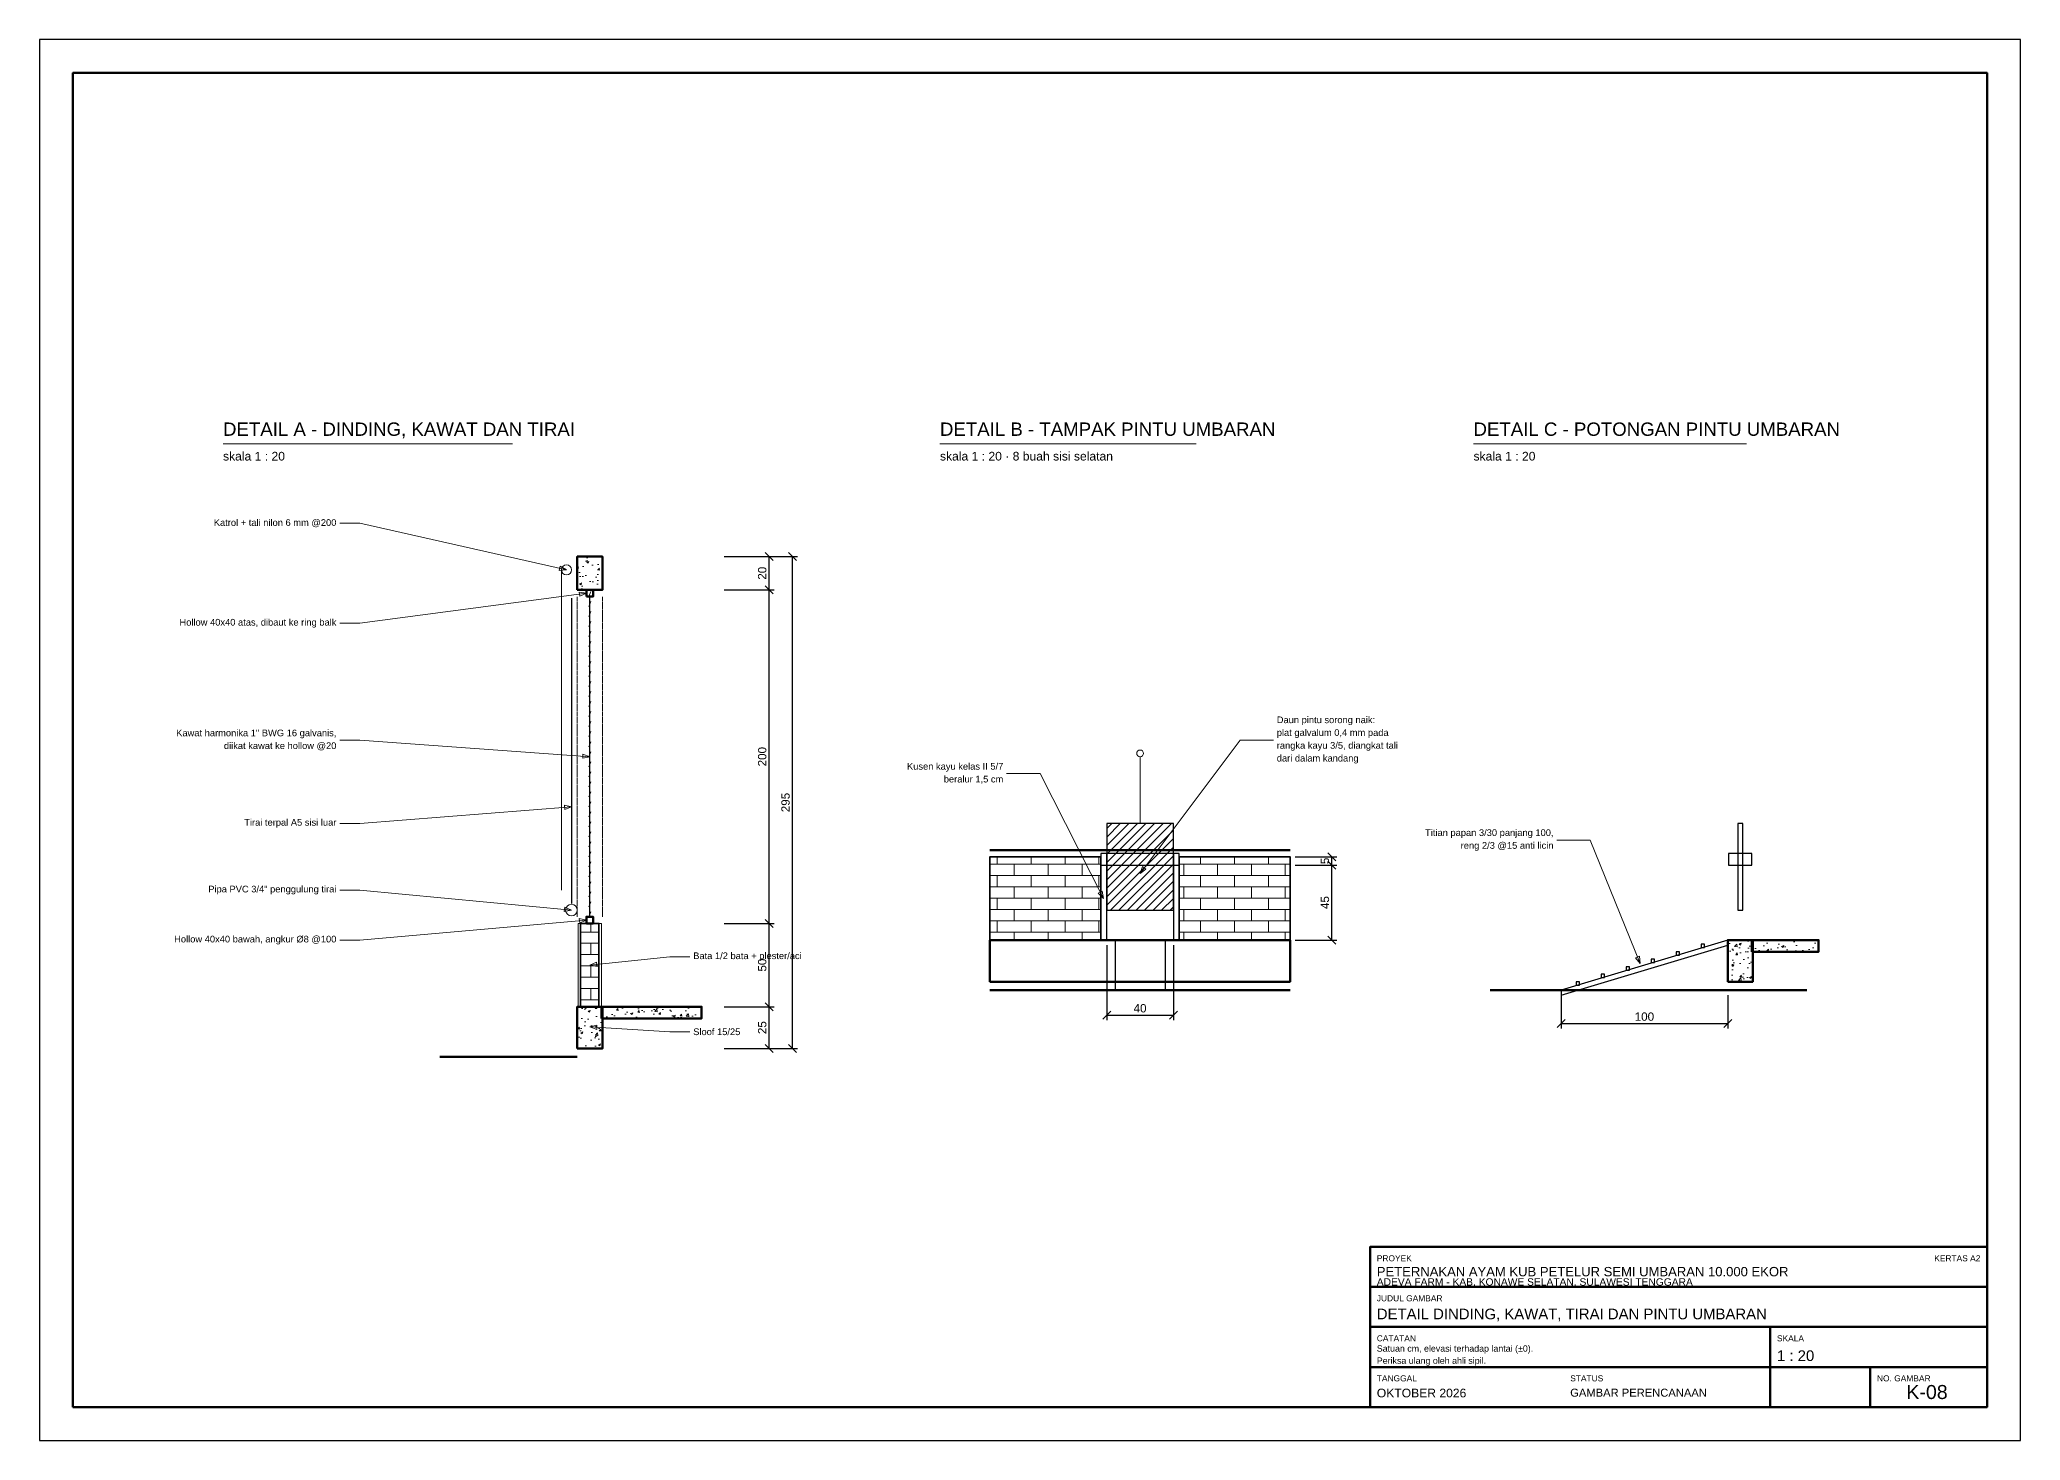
# Model space of a CAD drawing. Header units: centimetres. Extents: x 0 to 31918, y 0 to 4200.
# Drawn here: x 29042 to 30230, y 0 to 840 of the extents above; entities that cross this region are included whole.
import ezdxf
from ezdxf.enums import TextEntityAlignment as Align

# ---------------------------------------------------------------- set-up
doc = ezdxf.new("R2010")
doc.units = ezdxf.units.CM
doc.linetypes.add('DASHED', pattern=[1.524, 1.27, -0.254])
for name, color, linetype, lineweight in [('A-DIM', 140, 'CONTINUOUS', 13), ('A-DINDING', 32, 'CONTINUOUS', 35), ('A-FRAME', 7, 'CONTINUOUS', 50), ('A-HATCH', 8, 'CONTINUOUS', 9), ('A-KAWAT', 94, 'CONTINUOUS', 13), ('A-KAYU', 32, 'CONTINUOUS', 25), ('A-PERABOT', 8, 'CONTINUOUS', 18), ('A-STRUKTUR', 7, 'CONTINUOUS', 50), ('A-TANAH', 34, 'CONTINUOUS', 18), ('A-TEKS', 7, 'CONTINUOUS', 18), ('A-TERSEMBUNYI', 8, 'DASHED', 13)]:
    doc.layers.add(name, color=color, linetype=linetype, lineweight=lineweight)
doc.styles.add('ARIAL', font='arial.ttf')
doc.dimstyles.new('D20', dxfattribs={"dimtxt": 5, "dimasz": 4, "dimexe": 3, "dimexo": 3, "dimgap": 1.6, "dimtad": 1, "dimdec": 1, "dimtxsty": 'ARIAL', "dimtsz": 2.4, "dimcen": 2.5, "dimclrd": 140, "dimclre": 140, "dimclrt": 250, "dimazin": 3, "dimtfac": 1, "dimtmove": 0, "dimatfit": 3})

msp = doc.modelspace()

# ---------------------------------------------------------------- hatches: boundary and pattern name
at = {"layer": 'A-HATCH'}
h = msp.add_hatch(dxfattribs=at)
h.set_pattern_fill('AR-CONC', scale=0.07)
h.paths.add_polyline_path([(29364.5, 510), (29379.5, 510), (29379.5, 530), (29364.5, 530)])
h = msp.add_hatch(dxfattribs=at)
h.set_pattern_fill('ANSI31', scale=1.14)
h.paths.add_polyline_path([(29682, 318), (29722, 318), (29722, 370), (29682, 370)])
h = msp.add_hatch(dxfattribs=at)
h.set_pattern_fill('AR-BRSTD', scale=0.1)
h.paths.add_polyline_path([(29612, 300), (29678.5, 300), (29678.5, 350), (29612, 350)])
h = msp.add_hatch(dxfattribs=at)
h.set_pattern_fill('AR-BRSTD', scale=0.1)
h.paths.add_polyline_path([(29725.5, 300), (29792, 300), (29792, 350), (29725.5, 350)])
h = msp.add_hatch(dxfattribs=at)
h.set_pattern_fill('AR-BRSTD', scale=0.1)
h.paths.add_polyline_path([(29366.5, 260), (29377.5, 260), (29377.5, 310), (29366.5, 310)])
h = msp.add_hatch(dxfattribs=at)
h.set_pattern_fill('AR-CONC', scale=0.07)
h.paths.add_polyline_path([(30054.5, 275), (30069.5, 275), (30069.5, 300), (30054.5, 300)])
h = msp.add_hatch(dxfattribs=at)
h.set_pattern_fill('AR-CONC', scale=0.07)
h.paths.add_polyline_path([(30069, 293), (30109, 293), (30109, 300), (30069, 300)])
h = msp.add_hatch(dxfattribs=at)
h.set_pattern_fill('AR-CONC', scale=0.07)
h.paths.add_polyline_path([(29364.5, 235), (29379.5, 235), (29379.5, 260), (29364.5, 260)])
h = msp.add_hatch(dxfattribs=at)
h.set_pattern_fill('AR-CONC', scale=0.07)
h.paths.add_polyline_path([(29379, 253), (29439, 253), (29439, 260), (29379, 260)])

# ---------------------------------------------------------------- linework, layer by layer
at = {"layer": 'A-DIM'}
for points in [[(29358, 522), (29234, 550), (29222, 550)], [(29370, 508), (29234, 490), (29222, 490)], [(29372, 410), (29234, 420), (29222, 420)], [(29702, 340), (29762, 420), (29782, 420)], [(29680, 325), (29642, 400), (29622, 400)], [(29361, 380), (29234, 370), (29222, 370)], [(30002, 286), (29972, 360), (29952, 360)], [(29361, 318), (29234, 330), (29222, 330)], [(29370, 312), (29234, 300), (29222, 300)], [(29372, 285), (29420, 290), (29432, 290)], [(29372, 248), (29420, 245), (29432, 245)]]:
    msp.add_lwpolyline(points, dxfattribs=at)
for points in [[(29358, 522), (29354.19, 524.19), (29353.61, 521.66)], [(29370, 508), (29365.66, 508.74), (29366, 506.16)], [(29372, 410), (29367.9, 411.6), (29367.71, 409.01)], [(29361, 380), (29356.71, 380.97), (29356.91, 378.37)], [(29702, 340), (29705.56, 342.58), (29703.48, 344.14)], [(29680, 325), (29679.26, 329.34), (29676.94, 328.16)], [(29361, 318), (29356.94, 319.69), (29356.69, 317.1)], [(29370, 312), (29365.7, 312.93), (29365.93, 310.34)], [(29372, 285), (29376.32, 284.14), (29376.05, 286.73)], [(30002, 286), (30001.63, 290.38), (29999.22, 289.41)], [(29372, 248), (29376.11, 246.44), (29376.28, 249.04)]]:
    msp.add_lwpolyline(points, close=True, dxfattribs=at)
at = {"layer": 'A-DINDING'}
for points in [[(29612, 300), (29678.5, 300), (29678.5, 350), (29612, 350)], [(29725.5, 300), (29792, 300), (29792, 350), (29725.5, 350)], [(29366.5, 260), (29377.5, 260), (29377.5, 310), (29366.5, 310)]]:
    msp.add_lwpolyline(points, close=True, dxfattribs=at)
at = {"layer": 'A-FRAME'}
for p, q in [((29840, 92), (30210, 92)), ((29840, 68), (30210, 68)), ((30080, 20), (30080, 68)), ((29840, 44), (30210, 44)), ((30140, 20), (30140, 44))]:
    msp.add_line(p, q, dxfattribs=at)
at = {"layer": 'A-FRAME', "lineweight": 25}
msp.add_lwpolyline([(29042, 0), (30230, 0), (30230, 840), (29042, 840)], close=True, dxfattribs=at)
at = {"layer": 'A-FRAME'}
for points in [[(29062, 20), (30210, 20), (30210, 820), (29062, 820)], [(29840, 20), (30210, 20), (30210, 116), (29840, 116)]]:
    msp.add_lwpolyline(points, close=True, dxfattribs=at)
at = {"layer": 'A-HATCH'}
for points in [[(29365, 260), (29366.5, 260), (29366.5, 310), (29365, 310)], [(29377.5, 260), (29379, 260), (29379, 310), (29377.5, 310)]]:
    msp.add_lwpolyline(points, close=True, dxfattribs=at)
at = {"layer": 'A-KAWAT'}
for p, q in [((29371.4, 506), (29372.6, 509)), ((29371.4, 500), (29372.6, 503)), ((29371.4, 494), (29372.6, 497)), ((29371.4, 488), (29372.6, 491)), ((29371.4, 482), (29372.6, 485)), ((29371.4, 476), (29372.6, 479)), ((29371.4, 470), (29372.6, 473)), ((29371.4, 464), (29372.6, 467)), ((29371.4, 458), (29372.6, 461)), ((29371.4, 452), (29372.6, 455)), ((29371.4, 446), (29372.6, 449)), ((29371.4, 440), (29372.6, 443)), ((29371.4, 434), (29372.6, 437)), ((29371.4, 428), (29372.6, 431)), ((29371.4, 422), (29372.6, 425)), ((29371.4, 416), (29372.6, 419)), ((29371.4, 410), (29372.6, 413)), ((29371.4, 404), (29372.6, 407)), ((29371.4, 398), (29372.6, 401)), ((29371.4, 392), (29372.6, 395)), ((29371.4, 386), (29372.6, 389)), ((29371.4, 380), (29372.6, 383)), ((29371.4, 374), (29372.6, 377)), ((29371.4, 368), (29372.6, 371)), ((29371.4, 362), (29372.6, 365)), ((29371.4, 356), (29372.6, 359)), ((29371.4, 350), (29372.6, 353)), ((29371.4, 344), (29372.6, 347)), ((29371.4, 338), (29372.6, 341)), ((29371.4, 332), (29372.6, 335)), ((29371.4, 326), (29372.6, 329)), ((29371.4, 320), (29372.6, 323)), ((29371.4, 314), (29372.6, 317))]:
    msp.add_line(p, q, dxfattribs=at)
at = {"layer": 'A-KAWAT', "lineweight": 25}
msp.add_line((29372, 314), (29372, 506), dxfattribs=at)
at = {"layer": 'A-KAYU'}
for points in [[(29682, 318), (29722, 318), (29722, 370), (29682, 370)], [(30060.5, 318), (30063.5, 318), (30063.5, 370), (30060.5, 370)], [(29678.5, 300), (29682, 300), (29682, 352), (29678.5, 352)], [(29678.5, 345), (29725.5, 345), (29725.5, 352), (29678.5, 352)], [(29722, 300), (29725.5, 300), (29725.5, 352), (29722, 352)], [(30055, 345), (30069, 345), (30069, 352), (30055, 352)], [(30054.5, 300), (29954.5, 270), (29954.5, 267), (30054.5, 297)], [(30038.5, 295.5), (30040.5, 295.5), (30040.5, 297.5), (30038.5, 297.5)], [(30008.5, 286.5), (30010.5, 286.5), (30010.5, 288.5), (30008.5, 288.5)], [(30023.5, 291), (30025.5, 291), (30025.5, 293), (30023.5, 293)], [(29963.5, 273), (29965.5, 273), (29965.5, 275), (29963.5, 275)], [(29978.5, 277.5), (29980.5, 277.5), (29980.5, 279.5), (29978.5, 279.5)], [(29993.5, 282), (29995.5, 282), (29995.5, 284), (29993.5, 284)]]:
    msp.add_lwpolyline(points, close=True, dxfattribs=at)
for points in [[(29687, 300), (29687, 270)], [(29717, 300), (29717, 270)]]:
    msp.add_lwpolyline(points, dxfattribs=at)
at = {"layer": 'A-PERABOT'}
for p, q in [((29355, 522), (29355, 330)), ((29702, 370), (29702, 410))]:
    msp.add_line(p, q, dxfattribs=at)
at = {"layer": 'A-PERABOT', "lineweight": 25}
msp.add_line((29361, 505), (29361, 322), dxfattribs=at)
at = {"layer": 'A-PERABOT'}
for centre, radius in [((29358, 522), 3), ((29702, 412), 2), ((29361, 318), 3.5)]:
    msp.add_circle(centre, radius, dxfattribs=at)
at = {"layer": 'A-STRUKTUR'}
msp.add_line((29612, 354), (29792, 354), dxfattribs=at)
for points in [[(29364.5, 510), (29379.5, 510), (29379.5, 530), (29364.5, 530)], [(29370, 506), (29374, 506), (29374, 510), (29370, 510)], [(29370, 310), (29374, 310), (29374, 314), (29370, 314)], [(29612, 275), (29792, 275), (29792, 300), (29612, 300)], [(30054.5, 275), (30069.5, 275), (30069.5, 300), (30054.5, 300)], [(30069, 293), (30109, 293), (30109, 300), (30069, 300)], [(29364.5, 235), (29379.5, 235), (29379.5, 260), (29364.5, 260)], [(29379, 253), (29439, 253), (29439, 260), (29379, 260)]]:
    msp.add_lwpolyline(points, close=True, dxfattribs=at)
at = {"layer": 'A-TANAH', "lineweight": 50}
for p, q in [((29612, 270), (29792, 270)), ((29912, 270), (30102, 270)), ((29282, 230), (29364.5, 230))]:
    msp.add_line(p, q, dxfattribs=at)
at = {"layer": 'A-TEKS'}
for p, q in [((29152, 597.6), (29325.6, 597.6)), ((29582, 597.6), (29735.76, 597.6)), ((29902, 597.6), (30065.68, 597.6))]:
    msp.add_line(p, q, dxfattribs=at)
at = {"layer": 'A-TERSEMBUNYI'}
for points in [[(29364.5, 314), (29364.5, 506)], [(29379.5, 314), (29379.5, 506)]]:
    msp.add_lwpolyline(points, dxfattribs=at)

# ---------------------------------------------------------------- texts
at = {"layer": 'A-TEKS', "style": 'ARIAL'}
for s, p in [('DETAIL A - DINDING, KAWAT DAN TIRAI', (29152, 600)), ('DETAIL B - TAMPAK PINTU UMBARAN', (29582, 600)), ('DETAIL C - POTONGAN PINTU UMBARAN', (29902, 600))]:
    msp.add_text(s, height=8, dxfattribs=at).set_placement(p, align=Align.BOTTOM_LEFT)
for s, height, p in [('skala 1 : 20', 5.2, (29152, 592.8)), ('skala 1 : 20 · 8 buah sisi selatan', 5.2, (29582, 592.8)), ('skala 1 : 20', 5.2, (29902, 592.8)), ('PROYEK', 3.6, (29844, 111)), ('ADEVA FARM - KAB. KONAWE SELATAN, SULAWESI TENGGARA', 4.4, (29844, 97.2)), ('PETERNAKAN AYAM KUB PETELUR SEMI UMBARAN 10.000 EKOR', 5.6, (29844, 104)), ('JUDUL GAMBAR', 3.6, (29844, 87)), ('DETAIL DINDING, KAWAT, TIRAI DAN PINTU UMBARAN', 6.4, (29844, 79)), ('CATATAN', 3.6, (29844, 63)), ('SKALA', 3.6, (30084, 63)), ('1 : 20', 6.4, (30084, 54)), ('TANGGAL', 3.6, (29844, 39)), ('STATUS', 3.6, (29960, 39)), ('NO. GAMBAR', 3.6, (30144, 39)), ('OKTOBER 2026', 5.2, (29844, 31)), ('GAMBAR PERENCANAAN', 4.8, (29960, 31))]:
    msp.add_text(s, height=height, dxfattribs=at).set_placement(p, align=Align.TOP_LEFT)
msp.add_text('KERTAS A2', height=3.6, dxfattribs=at).set_placement((30206, 111), align=Align.TOP_RIGHT)
msp.add_text('K-08', height=8.4, dxfattribs=at).set_placement((30174, 29), align=Align.MIDDLE_CENTER)
at = {"layer": 'A-TEKS', "line_spacing_factor": 1.15, "style": 'ARIAL'}
for s, insert, char_height, attachment_point in [('Katrol + tali nilon 6 mm @200', (29220, 550), 4, 6), ('Hollow 40x40 atas, dibaut ke ring balk', (29220, 490), 4, 6), ('Daun pintu sorong naik:\\Pplat galvalum 0,4 mm pada\\Prangka kayu 3/5, diangkat tali\\Pdari dalam kandang', (29784, 420), 4, 4), ('Kawat harmonika 1" BWG 16 galvanis,\\Pdiikat kawat ke hollow @20', (29220, 420), 4, 6), ('Kusen kayu kelas II 5/7\\Pberalur 1,5 cm', (29620, 400), 4, 6), ('Tirai terpal A5 sisi luar', (29220, 370), 4, 6), ('Titian papan 3/30 panjang 100,\\Preng 2/3 @15 anti licin', (29950, 360), 4, 6), ('Pipa PVC 3/4" penggulung tirai', (29220, 330), 4, 6), ('Hollow 40x40 bawah, angkur Ø8 @100', (29220, 300), 4, 6), ('Bata 1/2 bata + plester/aci', (29434, 290), 4, 4), ('Sloof 15/25', (29434, 245), 4, 4), ('Satuan cm, elevasi terhadap lantai (±0).\\PPeriksa ulang oleh ahli sipil.', (29844, 57), 3.8, 1)]:
    msp.add_mtext(s, dxfattribs=dict(at, insert=insert, char_height=char_height, attachment_point=attachment_point))

# ---------------------------------------------------------------- dimensions: what is measured, and where the dimension line sits
at = {"layer": 'A-DIM'}
for base, p1, p2 in [((29479.5, 510), (29449.5, 510), (29449.5, 530)), ((29493.5, 235), (29449.5, 235), (29449.5, 530)), ((29479.5, 310), (29449.5, 310), (29449.5, 510)), ((29817, 345), (29792, 345), (29792, 350)), ((29817, 300), (29792, 300), (29792, 345)), ((29479.5, 260), (29449.5, 260), (29449.5, 310)), ((29479.5, 235), (29449.5, 235), (29449.5, 260))]:
    msp.add_linear_dim(base=base, p1=p1, p2=p2, angle=90, dimstyle='D20', dxfattribs=at).render()
for base, p1, p2 in [((29682, 255), (29682, 300), (29722, 300)), ((29954.5, 250), (29954.5, 270), (30054.5, 270))]:
    msp.add_linear_dim(base=base, p1=p1, p2=p2, dimstyle='D20', dxfattribs=at).render()

doc.saveas('drawing.dxf')
